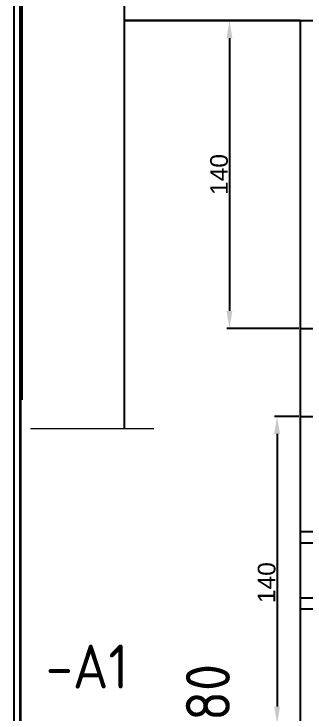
# Model space of a CAD drawing. Header units: millimetres. Extents: x 42356 to 50646, y 31507 to 39566.
# Drawn here: x 47403 to 47535.3, y 37932.6 to 38250.5 of the extents above; entities that cross this region are included whole.
import ezdxf
from ezdxf.enums import TextEntityAlignment as Align

# ---------------------------------------------------------------- set-up
doc = ezdxf.new("R2010")
doc.units = ezdxf.units.MM
doc.set_wipeout_variables(frame=1)
doc.layers.add('! NO PLOT !', color=7, linetype='Continuous', true_color=0xff75dd, plot=False)
doc.layers.add('000-PI-Oprema', color=30, linetype='Continuous', lineweight=5)
for name, color, linetype in [('000-PI-ORMAR', 2, 'Continuous'), ('000-PI_TEXT', 7, 'Continuous'), ('002-PI-Kabelska kanalica', 150, 'Continuous'), ('004-PI-DIN Šina', 3, 'Continuous')]:
    doc.layers.add(name, color=color, linetype=linetype)
doc.styles.add('PI0', font='isocpeur.ttf', dxfattribs={"width": 0.9})
doc.styles.get("Standard").update_dxf_attribs({"font": 'arial.ttf'})
doc.dimstyles.new('ISO-25-lb', dxfattribs={"dimtxt": 8, "dimasz": 8, "dimexe": 1.25, "dimexo": 0.625, "dimtad": 1, "dimtxsty": 'Standard', "dimcen": 5, "dimadec": 0, "dimazin": 0, "dimtfac": 1, "dimtmove": 0, "dimatfit": 3, "dimfxl": 0, "dimarcsym": 0})

# ---------------------------------------------------------------- blocks, each defined once
blk = doc.blocks.new('2000x800_montazna ploca')
at = {"layer": '000-PI-ORMAR'}
blk.add_line((-4333.67, 1646.19), (-4333.67, -243.81), dxfattribs=at)
blk = doc.blocks.new('*U132')
at = {"layer": '002-PI-Kabelska kanalica'}
for p, q in [((-20, -100), (-20, 580)), ((60, -100), (60, 580)), ((-20, -100), (60, -100))]:
    blk.add_line(p, q, dxfattribs=at)
blk = doc.blocks.new('*D309')
at = {"layer": '! NO PLOT !', "color": 0, "linetype": 'Continuous', "lineweight": -2, "ltscale": 0.25, "transparency": 16777216}
for p, q in [((47532.4, 38067.52), (47521.34, 38067.52)), ((47522.59, 38059.52), (47522.59, 37935.52)), ((47532.4, 37927.52), (47521.34, 37927.52))]:
    blk.add_line(p, q, dxfattribs=at)
at = {"layer": '! NO PLOT !', "color": 0, "ltscale": 0.25, "transparency": 16777216}
for points in [[(47521.25, 38059.52), (47523.92, 38059.52), (47522.59, 38067.52)], [(47521.25, 37935.52), (47523.92, 37935.52), (47522.59, 37927.52)]]:
    blk.add_solid(points, dxfattribs=at)
at = {"layer": 'Defpoints', "color": 0, "ltscale": 0.25, "transparency": 16777216}
for p in [(47533.03, 38067.52), (47522.59, 37927.52), (47533.03, 37927.52)]:
    blk.add_point(p, dxfattribs=at)
at = {"layer": '! NO PLOT !', "color": 0, "ltscale": 0.25, "transparency": 16777216, "insert": (47517.88, 37991.91), "char_height": 8, "attachment_point": 5, "rotation": 90}
blk.add_mtext('140', dxfattribs=at)
blk = doc.blocks.new('*U135')
at = {"layer": '004-PI-DIN Šina'}
blk.add_lwpolyline([(330, -17.5), (330, 17.5), (0, 17.5), (0, -17.5)], close=True, dxfattribs=at)
for points in [[(0, 12.5), (330, 12.5)], [(0, -12.5), (330, -12.5)]]:
    blk.add_lwpolyline(points, dxfattribs=at)
blk = doc.blocks.new('*U319')
at = {"layer": '002-PI-Kabelska kanalica'}
for p, q in [((60, -100), (60, 599)), ((-20, -100), (60, -100))]:
    blk.add_line(p, q, dxfattribs=at)
blk = doc.blocks.new('*U321')
at = {"layer": '002-PI-Kabelska kanalica'}
for p, q in [((-20, -100), (-20, 439)), ((20, -100), (20, 439)), ((-20, -100), (20, -100))]:
    blk.add_line(p, q, dxfattribs=at)
blk = doc.blocks.new('*D311')
at = {"layer": '! NO PLOT !', "color": 0, "linetype": 'Continuous', "lineweight": -2, "ltscale": 0.25, "transparency": 16777216}
for p, q in [((47532.4, 38247.52), (47499.71, 38247.52)), ((47500.96, 38239.52), (47500.96, 38115.52)), ((47532.4, 38107.52), (47499.71, 38107.52))]:
    blk.add_line(p, q, dxfattribs=at)
at = {"layer": '! NO PLOT !', "color": 0, "ltscale": 0.25, "transparency": 16777216}
for points in [[(47499.62, 38239.52), (47502.29, 38239.52), (47500.96, 38247.52)], [(47499.62, 38115.52), (47502.29, 38115.52), (47500.96, 38107.52)]]:
    blk.add_solid(points, dxfattribs=at)
at = {"layer": 'Defpoints', "color": 0, "ltscale": 0.25, "transparency": 16777216}
for p in [(47533.03, 38247.52), (47500.96, 38107.52), (47533.03, 38107.52)]:
    blk.add_point(p, dxfattribs=at)
at = {"layer": '! NO PLOT !', "color": 0, "ltscale": 0.25, "transparency": 16777216, "insert": (47496.25, 38177.52), "char_height": 8, "attachment_point": 5, "rotation": 90}
blk.add_mtext('140', dxfattribs=at)

msp = doc.modelspace()

# ---------------------------------------------------------------- linework, layer by layer
at = {"layer": '000-PI-Oprema', "ltscale": 0.25}
msp.add_line((47466.026, 38062.019), (47466.026, 37753.019), dxfattribs=at)
at = {"layer": '000-PI-ORMAR'}
for p, q in [((47406.538, 38559.519), (47406.538, 36575.019)), ((47403.026, 38539.019), (47403.026, 36588.019)), ((47405.745, 38539.019), (47405.745, 36588.019))]:
    msp.add_line(p, q, dxfattribs=at)

# ---------------------------------------------------------------- block references
for name, p in [('2000x800_montazna ploca', (51786.695, 36861.332)), ('*U135', (47533.026, 37997.519))]:
    msp.add_blockref(name, p)
for name, p, rotation in [('*U319', (47553.026, 38307.519), 270), ('*U132', (47513.026, 38147.519), 180), ('*U321', (47633.026, 38087.519), 270)]:
    msp.add_blockref(name, p, dxfattribs=dict(rotation=rotation))

# ---------------------------------------------------------------- texts
at = {"insert": (47491.15, 37920.92), "char_height": 20, "width": 16.78721, "attachment_point": 5, "rotation": 90, "style": 'PI0'}
msp.add_mtext('80X80', dxfattribs=at)

# ---------------------------------------------------------------- dimensions: what is measured, and where the dimension line sits
at = {"layer": '! NO PLOT !', "ltscale": 0.25}
dim = msp.add_linear_dim(base=(47500.956, 38107.519), p1=(47533.026, 38247.519), p2=(47533.026, 38107.519), angle=90, dimstyle='ISO-25-lb', dxfattribs=at)
dim.commit()
dim.dimension.update_dxf_attribs({"geometry": '*D311', "text_midpoint": (47496.246, 38177.519)})
dim = msp.add_linear_dim(base=(47522.586, 37927.519), p1=(47533.026, 38067.519), p2=(47533.026, 37927.519), angle=90, dimstyle='ISO-25-lb', dxfattribs=at)
dim.commit()
dim.dimension.update_dxf_attribs({"geometry": '*D309', "text_midpoint": (47522.586, 37991.913), "dimtype": 160})

# ---------------------------------------------------------------- next in the draw order: wipeouts: each hides what was drawn before it
msp.add_wipeout([(47406.538, 38075.019), (47410.538, 38075.019), (47410.538, 38062.019), (47466.538, 38062.019), (47466.538, 37753.019), (47410.538, 37753.019), (47410.538, 37740.019), (47406.538, 37740.019)]).dxf.layer = '000-PI-Oprema'

# ---------------------------------------------------------------- next in the draw order: linework, layer by layer
at = {"layer": '000-PI-Oprema', "ltscale": 0.25}
msp.add_line((47410.538, 38062.019), (47466.538, 38062.019), dxfattribs=at)

# ---------------------------------------------------------------- next in the draw order: texts
at = {"layer": '000-PI_TEXT', "style": 'PI0', "width": 0.9}
msp.add_text('-A1', height=20, dxfattribs=at).set_placement((47436.238, 37953.759), align=Align.MIDDLE)

doc.saveas('drawing.dxf')
